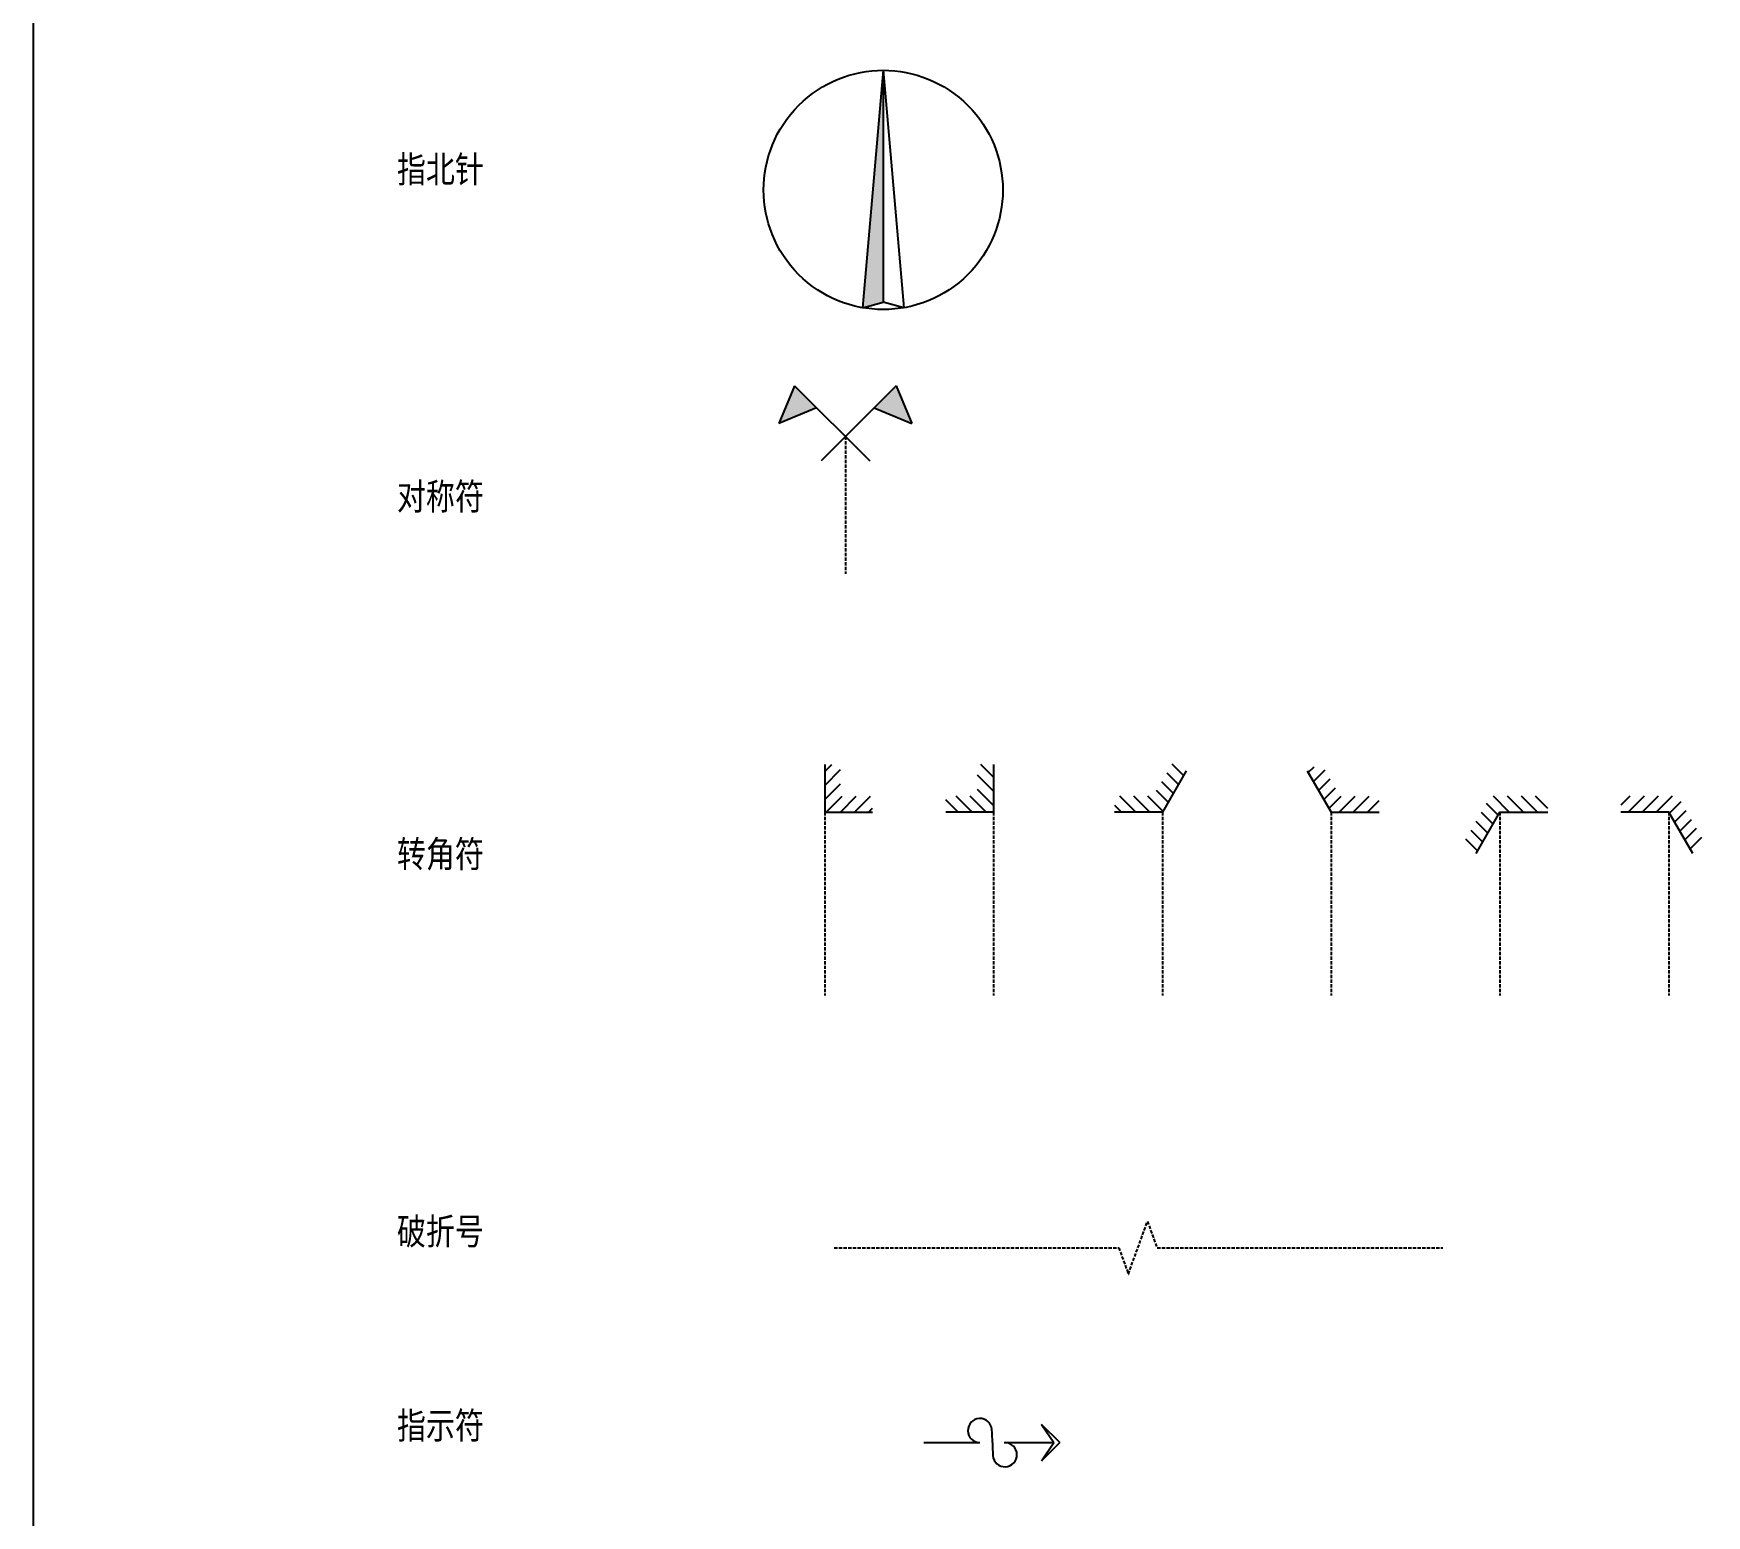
# Model space of a CAD drawing. Header units: millimetres. Extents: x 2430 to 3210, y 1273 to 1693.
# Drawn here: x 2623.6 to 2749.5, y 1384.1 to 1495.6 of the extents above; entities that cross this region are included whole.
import ezdxf

# ---------------------------------------------------------------- set-up
doc = ezdxf.new("R2010")
doc.units = ezdxf.units.MM
doc.linetypes.add('DASH', pattern=[0.35, 0.25, -0.1])
for name, color, linetype in [('EL_MIDDLE_造型中粗线30', 30, 'Continuous'), ('PUB_DIM_标注50', 50, 'Continuous'), ('YQ_SYMB', 50, 'DASH')]:
    doc.layers.add(name, color=color, linetype=linetype)
doc.styles.add('-宋体', font='', dxfattribs={"width": 0.8})
doc.styles.get('-宋体').set_extended_font_data('SimSun')

# ---------------------------------------------------------------- blocks, each defined once
blk = doc.blocks.new('对称图标')
for points in [[(-5.000000000000013, 0.9999999999999428), (-2.171572875253879, 2.171572875253891), (-3.828427124746156, 3.828427124746184)], [(2.171572875253879, 2.171572875253891), (5.000000000000012, 0.9999999999999433), (3.828427124746156, 3.828427124746185)]]:
    blk.add_hatch(color=0).paths.add_polyline_path(points)
at = {"color": 0, "linetype": 'ByBlock'}
for p, q in [((-3.828427124746156, 3.828427124746185), (-5, 0.9999999999999716)), ((-3.828427124746156, 3.828427124746185), (1.828427124746213, -1.828427124746241)), ((3.828427124746156, 3.828427124746185), (-1.828427124746213, -1.828427124746241)), ((3.828427124746156, 3.828427124746185), (5, 0.9999999999999716)), ((-2.171572875253787, 2.171572875253929), (-4.999999999999943, 0.9999999999999716)), ((2.171572875253787, 2.171572875253929), (4.999999999999943, 0.9999999999999716))]:
    blk.add_line(p, q, dxfattribs=at)
blk = doc.blocks.new('指北针')
at = {"linetype": 'ByBlock'}
blk.add_hatch(color=0, dxfattribs=at).paths.add_polyline_path([(6.821210263296962e-13, 17.44450977673318), (-1.562833598752832, -0.4187600007664969), (6.821210263296962e-13, 0)])
at = {"color": 0, "linetype": 'ByBlock'}
for p, q in [((0, 17.44450977673364), (-1.56283359875215, -0.4187600007661558)), ((6.821210263296962e-13, 17.44450977673364), (1.562833598752832, -0.4187600007661558)), ((0, 17.44450977673364), (0, 0)), ((-1.56283359875215, -0.4187600007662695), (0, 0)), ((1.562833598752832, -0.4187600007661558), (0, 0))]:
    blk.add_line(p, q, dxfattribs=at)
blk.add_ellipse((6.821210263296962e-13, 8.444509776537188), major_axis=(-6.363961030239056, 6.363961030239057), ratio=0.9999999999999949, start_param=3.926990816987244, end_param=10.21017612416683, dxfattribs=at)
blk = doc.blocks.new('指示符')
at = {"color": 0, "linetype": 'ByBlock'}
for p, q in [((0, 0), (-1.370158620206121, 1.364392331254021)), ((-1.370158620206121, 1.364392331254021), (-0.4663879765395047, 0)), ((-10.2287027635582, 2.366959961364046e-11), (-6.030601915204943, 1.411990524502471e-11)), ((-4.198100848353261, 9.958966984413564e-12), (-0.4663879765395047, 0)), ((0, 0), (-1.370158620206121, -1.364392331254021)), ((-1.370158620206121, -1.364392331254021), (-0.4663879765395047, 0))]:
    blk.add_line(p, q, dxfattribs=at)
for centre, major_axis, ratio, start_param, end_param in [((-6.018510176121936, 0.9068143478910542), (-0.6412715772859192, 0.6412715772859193), 0.9999999999997312, 4.004690113786588, 8.626046282594688), ((-17.33981263575929, 0.02538260602991613), (-8.670867186597672, 8.670867186597675), 0.9999999999999835, 3.924920871124653, 4.004690113786446), ((7.185050769245947, -0.02538260602326545), (8.670867186588472, -8.670867186606877), 0.9999999999999835, 3.924920871124653, 4.004690113786446), ((-4.136251690392311, -0.9068143478723982), (0.6412715772852386, -0.6412715772865999), 0.9999999999997312, 4.004690113786588, 8.626046282594688)]:
    blk.add_ellipse(centre, major_axis=major_axis, ratio=ratio, start_param=start_param, end_param=end_param, dxfattribs=at)
blk = doc.blocks.new('转角符')
at = {"linetype": 'ByBlock'}
h = blk.add_hatch(dxfattribs=at)
h.set_pattern_fill('ANSI31', color=8, scale=6, style=0)
h.set_pattern_definition([(44.99999999999999, (0, 0), (-0.5303300858899106, 0.5303300858899106), [])])
h.paths.add_polyline_path([(1.199999999999992, 3.599999999999999), (8.526512829121202e-15, 3.599999999999999), (0, 0), (3.6, 0), (3.6, 1.2), (1.2, 1.2)])
at = {"color": 0, "linetype": 'ByBlock'}
blk.add_lwpolyline([(0, 3.6), (0, 0), (3.6, 0)], dxfattribs=at)
blk = doc.blocks.new('*U40')
at = {"layer": 'PUB_DIM_标注50', "color": 136, "linetype": 'DASH'}
blk.add_line((0, 13.79247985057145), (0, 0), dxfattribs=at)
at = {"layer": 'EL_MIDDLE_造型中粗线30'}
blk.add_blockref('转角符', (0, 13.79247985057143), dxfattribs=at)
blk = doc.blocks.new('*U41')
at = {"layer": 'PUB_DIM_标注50', "color": 136, "linetype": 'DASH'}
blk.add_line((0, 13.79247985057145), (0, 0), dxfattribs=at)
at = {"layer": 'EL_MIDDLE_造型中粗线30', "xscale": -1}
blk.add_blockref('转角符', (0, 13.79247985057143), dxfattribs=at)
blk = doc.blocks.new('锐角转角符')
h = blk.add_hatch()
h.set_pattern_fill('ANSI31', color=8, scale=6, angle=90, style=0)
h.set_pattern_definition([(135, (-3.6, 0), (-0.5303300858899106, -0.5303300858899105), [])])
h.paths.add_polyline_path([(1.800000000000034, 3.117691453623979), (0.7607695154586622, 3.717691453623978), (-0.6928203230275471, 1.2), (-3.6, 1.2), (-3.6, 0), (-3.410605131648481e-14, 0)])
at = {"color": 0, "linetype": 'ByBlock'}
blk.add_lwpolyline([(1.8, 3.117691453623979), (0, 0), (-3.6, 0)], dxfattribs=at)
blk = doc.blocks.new('*U42')
at = {"layer": 'PUB_DIM_标注50', "color": 136, "linetype": 'DASH'}
blk.add_line((0, 13.79247985057145), (0, 0), dxfattribs=at)
at = {"layer": 'EL_MIDDLE_造型中粗线30'}
blk.add_blockref('锐角转角符', (0, 13.79247985057143), dxfattribs=at)
blk = doc.blocks.new('*U43')
at = {"layer": 'PUB_DIM_标注50', "color": 136, "linetype": 'DASH'}
blk.add_line((0, 13.79247985057145), (0, 0), dxfattribs=at)
at = {"layer": 'EL_MIDDLE_造型中粗线30', "xscale": -1}
blk.add_blockref('锐角转角符', (0, 13.79247985057143), dxfattribs=at)
blk = doc.blocks.new('钝角转角符')
h = blk.add_hatch()
h.set_pattern_fill('ANSI31', color=8, scale=6, angle=90, style=0)
h.set_pattern_definition([(135, (0.1150801846095248, 0), (-0.5303300858899106, -0.5303300858899105), [])])
h.paths.add_polyline_path([(3.6, 1.199999999999966), (-0.6928203230275471, 1.2), (-2.839230484541321, -2.517691453623979), (-1.8, -3.117691453623979), (0, 0), (3.6, 0)])
at = {"color": 0, "linetype": 'ByBlock'}
blk.add_lwpolyline([(-1.8, -3.117691453623979), (0, 0), (3.6, 0)], dxfattribs=at)
blk = doc.blocks.new('*U44')
at = {"layer": 'PUB_DIM_标注50', "color": 136, "linetype": 'DASH'}
blk.add_line((0, 13.79247985057145), (0, 0), dxfattribs=at)
at = {"layer": 'EL_MIDDLE_造型中粗线30'}
blk.add_blockref('钝角转角符', (0, 13.79247985057143), dxfattribs=at)
blk = doc.blocks.new('*U45')
at = {"layer": 'PUB_DIM_标注50', "color": 136, "linetype": 'DASH'}
blk.add_line((0, 13.79247985057145), (0, 0), dxfattribs=at)
at = {"layer": 'EL_MIDDLE_造型中粗线30', "xscale": -1}
blk.add_blockref('钝角转角符', (0, 13.79247985057143), dxfattribs=at)

msp = doc.modelspace()

# ---------------------------------------------------------------- linework, layer by layer
at = {"color": 250}
msp.add_line((2623.624935723875, 1329.737614529478), (2623.624935723875, 1645.581150161943), dxfattribs=at)
at = {"layer": 'PUB_DIM_标注50', "color": 136, "linetype": 'DASH'}
msp.add_line((2684.722681459516, 1465.267271353029), (2684.722681459516, 1454.945237425889), dxfattribs=at)
at = {"layer": 'YQ_SYMB', "linetype": 'DASH'}
msp.add_lwpolyline([(2683.885456678177, 1404.230327617954), (2705.296638077014, 1404.230327617954), (2706.016638077013, 1402.252143875949), (2707.456638077014, 1406.208511359958), (2708.176638077013, 1404.230327617954), (2729.671096923305, 1404.230327617954)], dxfattribs=at)

# ---------------------------------------------------------------- block references
at = {"layer": 'PUB_DIM_标注50'}
for name, p in [('指北针', (2687.571821102556, 1475.387536640094)), ('对称图标', (2684.722681459516, 1465.267271353029)), ('*U40', (2683.167326570759, 1423.216625634371)), ('*U41', (2695.871469247615, 1423.216625634371)), ('*U42', (2708.575611924472, 1423.216625634371)), ('*U43', (2721.279754601328, 1423.216625634371)), ('*U44', (2733.983897278184, 1423.216625634371)), ('*U45', (2746.688039955041, 1423.216625634371)), ('指示符', (2700.864322909564, 1389.56913342321))]:
    msp.add_blockref(name, p, dxfattribs=at)

# ---------------------------------------------------------------- texts
at = {"layer": 'PUB_DIM_标注50', "char_height": 2, "width": 20.12179700772708, "attachment_point": 1, "style": '-宋体'}
for s, insert in [('指北针', (2650.97590324771, 1486.384052399331)), ('对称符', (2650.97590324771, 1461.763067354488)), ('转角符', (2650.97590324771, 1434.858129567523)), ('破折号', (2650.97590324771, 1406.465774682952)), ('指示符', (2650.97590324771, 1391.854890320857))]:
    msp.add_mtext(s, dxfattribs=dict(at, insert=insert))

doc.saveas('drawing.dxf')
